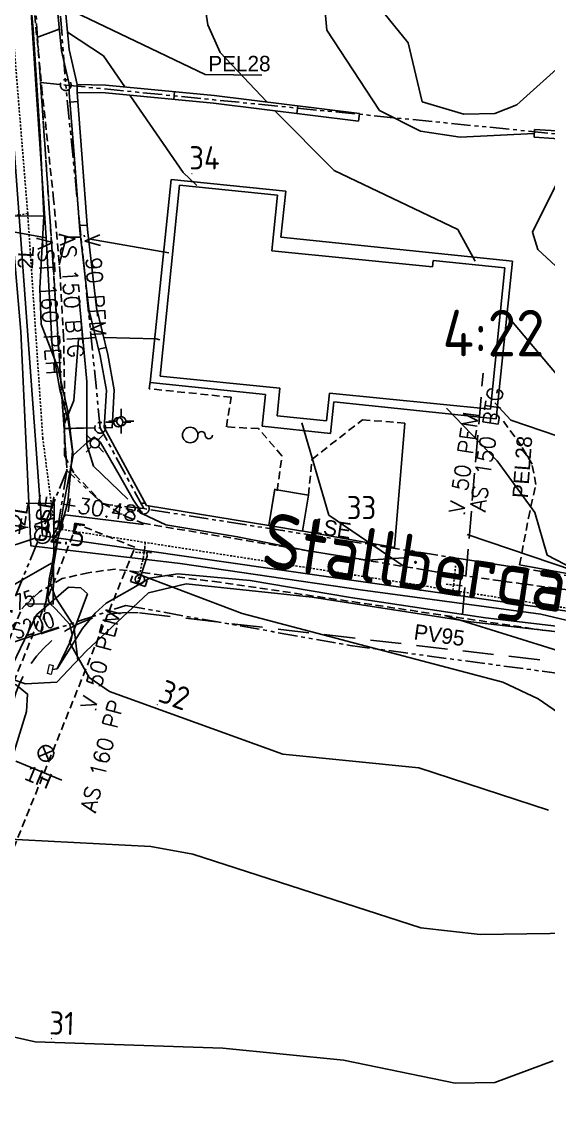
# Model space of a CAD drawing. Header units: metres. Extents: x 139929 to 143267, y 6401995 to 6404511.
# Drawn here: x 140496.2 to 140530.1, y 6402271 to 6402340.9 of the extents above; entities that cross this region are included whole.
import ezdxf
from ezdxf.enums import TextEntityAlignment as Align

# ---------------------------------------------------------------- set-up
doc = ezdxf.new("R2010")
doc.units = ezdxf.units.M
for name, pattern in [('DASHED', [0.75, 0.5, -0.25]), ('DASHED2', [3, 2, -1]), ('DGN Style 3', [2.464518, 1.76037, -0.704148]), ('HIDDEN2', [0.1875, 0.125, -0.0625]), ('PHANTOM', [2.5, 1.25, -0.25, 0.25, -0.25, 0.25, -0.25])]:
    doc.linetypes.add(name, pattern=pattern)
for name, color, linetype, lineweight in [('FAS_HAKPARENTES', 250, 'Continuous', 18), ('LM_GRÄNSPUNKT_TEXT_NY', 94, 'Continuous', 25), ('TE_INMATT_LAGE', 254, 'Continuous', 0)]:
    doc.layers.add(name, color=color, linetype=linetype, lineweight=lineweight)
for name, color, linetype in [('M-BEF-BELYSNINGSSTOLPE', 4, 'Continuous'), ('M-BEF-BYGGNAD', 3, 'Continuous'), ('M-BEF-BÄCK', 7, 'Continuous'), ('M-BEF-EL', 4, 'ELLEDNING'), ('M-BEF-EL-TEXT', 1, 'Continuous'), ('M-BEF-KÄLLA', 7, 'Continuous'), ('M-BEF-MUR', 4, 'Continuous'), ('M-BEF-NIVÅ', 4, 'Continuous'), ('M-BEF-NIVÅKURVA-PRIMÄR-0.5M', 12, 'Continuous'), ('M-BEF-NIVÅKURVA-PRIMÄR-1.0M', 12, 'Continuous'), ('M-BEF-STAKET', 4, 'STAKET'), ('M-BEF-TELE', 4, 'TELELEDNING'), ('M-BEF-TELE-INFO', 4, 'Continuous'), ('M-BEF-TELE-TEXT', 1, 'Continuous'), ('M-BEF-TRAPPA', 4, 'Continuous'), ('M-BEF-VA-INFO', 4, 'Continuous'), ('M-BEF-VA-S', 4, 'Continuous'), ('M-BEF-VA-TEXT', 1, 'Continuous'), ('M-BEF-VA-V', 4, 'HIDDEN2'), ('M-BEF-VÄGKANT', 1, 'DASHED'), ('M-FASTIGHETSBETECKNING', 3, 'Continuous'), ('M-GATUNAMN', 3, 'Continuous'), ('M-GR-FASTIGHETSGRÄNS', 3, 'PHANTOM'), ('M-GR-RÄTTIGHETSGRÄNS', 3, 'DASHED'), ('M-RH-VA-S', 4, 'Continuous'), ('M-RH-VA-TEXT', 4, 'Continuous'), ('M-RH-VA-V', 4, 'HIDDEN2')]:
    doc.layers.add(name, color=color, linetype=linetype)
doc.styles.add('ISO', font='iso.shx', dxfattribs={"height": 2.5})
doc.styles.add('ITALICC', font='italicc', dxfattribs={"oblique": 10})
doc.styles.add('ROMANS', font='romans')
doc.styles.add('SIMPLEX8', font='simplex.shx', dxfattribs={"width": 0.8})
doc.styles.add('Style-font38', font='font38.shx')
doc.linetypes.add('Bäck', pattern='A,5,[107,sma.shx,S=1,R=0,X=0,Y=0],5', length=10)
doc.linetypes.add('ELLEDNING', pattern='A,3,-0.5,["E",Standard,S=0.5,R=0,X=0,Y=-0.25],-0.5', length=4)
doc.linetypes.add('STAKET', pattern='A,7,[134,morastr.shx,S=0.8,R=0,X=0,Y=0],0.6,[134,morastr.shx,S=0.8,R=0,X=0,Y=0],1', length=8.6)
doc.linetypes.add('TELELEDNING', pattern='A,3,-0.5,["T",Standard,S=0.5,R=0,X=0,Y=-0.25],-0.5', length=4)

# ---------------------------------------------------------------- blocks, each defined once
blk = doc.blocks.new('osynlig cirkel')
blk.add_circle((0, 0), 0.005)
blk = doc.blocks.new('OSYNLIG')
blk.add_blockref('osynlig cirkel', (0, 0))
blk = doc.blocks.new('PRI_L_BELYS')
for points in [[(-0.212, 0.212, 0), (-0.566, 0.566, 0)], [(0.212, 0.212, 0), (0.566, 0.566, 0)], [(-0.212, -0.212, 0), (-0.566, -0.566, 0)], [(0.212, -0.212, 0), (0.566, -0.566, 0)]]:
    blk.add_polyline3d(points)
blk.add_circle((0, 0), 0.3)
blk = doc.blocks.new('PRI_NIVÅ_HÖJDPUNKT_ISM')
at = {"color": 7}
for p, q in [((-0.25, 0), (0.25, 0)), ((0, 0.25), (0, -0.25))]:
    blk.add_line(p, q, dxfattribs=at)
blk = doc.blocks.new('PRI_V_KÄLLA')
blk.add_circle((0, 0), 0.5)
for centre, start, end in [((0.733333, 0), 0, 179.999991), ((1.2, 0), 179.999991, 359.999955)]:
    blk.add_arc(centre, 0.233333, start, end)
blk = doc.blocks.new('OCT261', base_point=(108327.366, 6370837.691))
at = {"layer": 'TE_INMATT_LAGE', "color": 30, "linetype": 'Continuous', "lineweight": 13, "flags": 128}
blk.add_lwpolyline([(108327.667, 6370837.814), (108327.665, 6370837.562), (108327.065, 6370837.569), (108327.068, 6370837.821), (108327.667, 6370837.814)], dxfattribs=at)
blk = doc.blocks.new('BRUNN')
blk.add_circle((0, 0), 0.5)
blk = doc.blocks.new('PLUGG')
for p, q in [((0, 0.5), (0, -0.5)), ((0.4, 0.5), (0, 0.5)), ((0, -0.5), (0.4, -0.5))]:
    blk.add_line(p, q)
blk = doc.blocks.new('VENTIL')
blk.add_line((0, -0.55), (0, 0.55))
blk = doc.blocks.new('LIGGARPUNKT')
blk.add_circle((0, 0), 0.35)
at = {"layer": 'LM_GRÄNSPUNKT_TEXT_NY', "style": 'ITALICC', "oblique": 10}
blk.add_attdef('PUNKTBETECKNING', (0.5, -0.35), '', height=0.7, dxfattribs=at)
blk = doc.blocks.new('PRI_V_POLLARE')
blk.add_circle((0, 0), 0.2)
blk = doc.blocks.new('PRI_L_ALLM')
for points in [[(-0.3, 0, 0), (-0.8, 0, 0)], [(0.8, 0, 0), (0.3, 0, 0)]]:
    blk.add_polyline3d(points)
blk.add_circle((0, 0), 0.3)
blk = doc.blocks.new('PRI_LED_BELYS')
at = {"color": 0, "linetype": 'Continuous'}
for p, q in [((0, 0.5), (0, 1.33)), ((-0.5, 0), (-1.33, 0)), ((0.5, 0), (1.33, 0)), ((0, -0.5), (0, -1.33))]:
    blk.add_line(p, q, dxfattribs=at)
blk.add_circle((0, 0), 0.5, dxfattribs=at)
blk = doc.blocks.new('SPWDEF')
at = {"color": 0, "linetype": 'Continuous'}
for p, q in [((-1, 0), (1, 0)), ((0, -1), (0, 1))]:
    blk.add_line(p, q, dxfattribs=at)
blk.add_circle((0, 0), 0.2)
blk = doc.blocks.new('PRI_NIVÅ_HÖJDPKT')
at = {"color": 0, "linetype": 'Continuous', "lineweight": -3}
blk.add_circle((183, 184), 0.0005, dxfattribs=at)

msp = doc.modelspace()

# ---------------------------------------------------------------- linework, layer by layer
at = {"layer": 'FAS_HAKPARENTES', "lineweight": -3}
for p, q in [((140498.251, 6402309.81), (140496.451, 6402309.828)), ((140498.184, 6402303.31), (140498.251, 6402309.81)), ((140496.384, 6402303.329), (140498.184, 6402303.31))]:
    msp.add_line(p, q, dxfattribs=at)
at = {"layer": 'FAS_HAKPARENTES', "color": 1, "linetype": 'Continuous', "lineweight": -3}
for p, q in [((140498.251, 6402309.81), (140496.451, 6402309.828)), ((140498.184, 6402303.31), (140498.251, 6402309.81)), ((140496.384, 6402303.329), (140498.184, 6402303.31))]:
    msp.add_line(p, q, dxfattribs=at)
at = {"layer": 'M-BEF-BYGGNAD'}
for p, q in [((140504.435, 6402317.61), (140505.8, 6402330.721)), ((140505.09, 6402318.022), (140506.327, 6402330.339)), ((140505.09, 6402318.022), (140506.327, 6402330.339)), ((140505.8, 6402330.721), (140513.191, 6402329.952)), ((140506.327, 6402330.339), (140512.656, 6402329.704)), ((140506.327, 6402330.339), (140512.656, 6402329.704)), ((140512.656, 6402329.704), (140512.295, 6402326.112)), ((140512.656, 6402329.704), (140512.295, 6402326.112)), ((140513.191, 6402329.952), (140512.883, 6402326.994)), ((140512.883, 6402326.994), (140527.819, 6402325.439)), ((140512.295, 6402326.112), (140522.663, 6402325.071)), ((140512.295, 6402326.112), (140522.663, 6402325.071)), ((140522.663, 6402325.071), (140522.704, 6402325.479)), ((140522.663, 6402325.071), (140522.704, 6402325.479)), ((140522.704, 6402325.479), (140527.331, 6402325.014)), ((140522.704, 6402325.479), (140527.331, 6402325.014)), ((140527.819, 6402325.439), (140526.76, 6402315.265)), ((140527.331, 6402325.014), (140526.413, 6402315.881)), ((140527.331, 6402325.014), (140526.413, 6402315.881)), ((140512.811, 6402317.247), (140505.09, 6402318.022)), ((140512.811, 6402317.247), (140505.09, 6402318.022)), ((140511.89, 6402316.834), (140504.435, 6402317.61)), ((140512.631, 6402315.456), (140512.811, 6402317.247)), ((140512.631, 6402315.456), (140512.811, 6402317.247)), ((140511.677, 6402314.788), (140511.89, 6402316.834)), ((140516.005, 6402316.926), (140515.825, 6402315.135)), ((140516.005, 6402316.926), (140515.825, 6402315.135)), ((140526.413, 6402315.881), (140516.005, 6402316.926)), ((140526.413, 6402315.881), (140516.005, 6402316.926)), ((140516.3, 6402316.354), (140516.089, 6402314.329)), ((140526.76, 6402315.265), (140516.3, 6402316.354)), ((140515.825, 6402315.135), (140512.631, 6402315.456)), ((140515.825, 6402315.135), (140512.631, 6402315.456)), ((140516.089, 6402314.329), (140511.677, 6402314.788))]:
    msp.add_line(p, q, dxfattribs=at)
at = {"layer": 'M-BEF-BÄCK', "lineweight": -3}
for p, q in [((140499.843, 6402323.21), (140500.349, 6402317.668)), ((140500.349, 6402317.668), (140500.351, 6402313.603)), ((140500.351, 6402313.603), (140500.781, 6402312.204)), ((140500.781, 6402312.204), (140502.998, 6402310.089))]:
    msp.add_line(p, q, dxfattribs=at)
at = {"layer": 'M-BEF-BÄCK', "linetype": 'Bäck', "lineweight": -3}
for p, q in [((140499.843, 6402323.21, 33.053), (140500.349, 6402317.668, 32.698)), ((140500.349, 6402317.668, 32.698), (140500.351, 6402313.603, 32.513)), ((140500.351, 6402313.603, 32.513), (140500.781, 6402312.204, 32.371)), ((140500.781, 6402312.204, 32.371), (140502.998, 6402310.089, 32.158))]:
    msp.add_line(p, q, dxfattribs=at)
at = {"layer": 'M-BEF-EL', "flags": 128}
for points in [[(140496.506, 6402344.556), (140496.895, 6402340.407), (140497.349, 6402333.483), (140497.574, 6402328.367)], [(140492.569, 6402328.346), (140497.574, 6402328.367), (140497.329, 6402323.677), (140497.419, 6402321.37), (140498.488, 6402318.586), (140499.142, 6402315.76), (140499.47, 6402312.916), (140500.431, 6402313.789), (140500.842, 6402314.092), (140501.25, 6402313.733), (140502.455, 6402311.654), (140503.361, 6402310.014), (140503.959, 6402309.132), (140505.446, 6402308.433), (140510.09, 6402307.657), (140514.647, 6402306.757), (140518.445, 6402306.156), (140520.841, 6402306.309), (140521.416, 6402306.762)], [(140499.47, 6402312.916), (140498.913, 6402310.035), (140498.01, 6402304.631), (140498.338, 6402303.735), (140499.52, 6402301.9), (140499.768, 6402299.668)], [(140487.462, 6402301.62), (140490.59, 6402300.507), (140494.701, 6402298.751), (140496.399, 6402298.177), (140498.423, 6402298.284), (140500.305, 6402300.27), (140504.327, 6402304.035), (140506.77, 6402304.616), (140514.902, 6402303.757), (140525.138, 6402302.162), (140533.695, 6402301.185), (140540.125, 6402301.386), (140543.561, 6402301.803), (140550.352, 6402303.007), (140552.666, 6402304.124), (140556.489, 6402305.925), (140561.351, 6402308.415), (140565.011, 6402310.006), (140566.459, 6402311.607), (140574.881, 6402306.874), (140578.596, 6402304.374), (140584.706, 6402300.275), (140591.336, 6402296.575), (140601.763, 6402288.823), (140610.953, 6402282.02), (140618.053, 6402277.37), (140621.87, 6402274.252), (140625.536, 6402271.882), (140626.887, 6402272.655)], [(140487.725, 6402301.46), (140490.771, 6402300.238), (140495.828, 6402298.089), (140496.535, 6402297.512), (140496.471, 6402296.381), (140495.689, 6402293.87), (140494.465, 6402290.926), (140495.689, 6402293.87), (140496.471, 6402296.381), (140496.535, 6402297.512), (140495.828, 6402298.089), (140490.771, 6402300.238), (140487.725, 6402301.46), (140486.783, 6402301.809)]]:
    msp.add_lwpolyline(points, dxfattribs=at)
at = {"layer": 'M-BEF-EL-TEXT', "linetype": 'Continuous'}
for p, q in [((140497.292, 6402293.94), (140497.268, 6402293.895)), ((140497.321, 6402293.982), (140497.292, 6402293.94)), ((140497.356, 6402294.023), (140497.321, 6402293.982)), ((140497.392, 6402294.06), (140497.356, 6402294.023)), ((140497.435, 6402294.091), (140497.392, 6402294.06)), ((140497.479, 6402294.118), (140497.435, 6402294.091)), ((140497.525, 6402294.142), (140497.479, 6402294.118)), ((140497.574, 6402294.158), (140497.525, 6402294.142)), ((140497.72, 6402293.682), (140497.525, 6402294.142)), ((140497.625, 6402294.171), (140497.574, 6402294.158)), ((140497.677, 6402294.18), (140497.625, 6402294.171)), ((140497.728, 6402294.181), (140497.677, 6402294.18)), ((140497.781, 6402294.177), (140497.728, 6402294.181)), ((140497.832, 6402294.169), (140497.781, 6402294.177)), ((140497.881, 6402294.155), (140497.832, 6402294.169)), ((140497.933, 6402294.134), (140497.881, 6402294.155)), ((140497.978, 6402294.11), (140497.933, 6402294.134)), ((140498.021, 6402294.08), (140497.978, 6402294.11)), ((140498.061, 6402294.046), (140498.021, 6402294.08)), ((140498.098, 6402294.01), (140498.061, 6402294.046)), ((140498.129, 6402293.967), (140498.098, 6402294.01)), ((140498.157, 6402293.923), (140498.129, 6402293.967)), ((140497.224, 6402293.743), (140497.221, 6402293.69)), ((140497.221, 6402293.69), (140497.221, 6402293.638)), ((140497.221, 6402293.638), (140497.23, 6402293.586)), ((140497.233, 6402293.794), (140497.224, 6402293.743)), ((140497.23, 6402293.586), (140497.243, 6402293.536)), ((140497.246, 6402293.843), (140497.233, 6402293.794)), ((140497.243, 6402293.536), (140497.26, 6402293.486)), ((140497.268, 6402293.895), (140497.246, 6402293.843)), ((140497.26, 6402293.486), (140498.18, 6402293.877)), ((140497.26, 6402293.486), (140497.283, 6402293.441)), ((140497.283, 6402293.441), (140497.311, 6402293.396)), ((140497.311, 6402293.396), (140497.342, 6402293.353)), ((140497.342, 6402293.353), (140497.379, 6402293.317)), ((140497.379, 6402293.317), (140497.419, 6402293.283)), ((140497.419, 6402293.283), (140497.462, 6402293.253)), ((140497.462, 6402293.253), (140497.507, 6402293.229)), ((140497.72, 6402293.682), (140498.18, 6402293.877)), ((140497.72, 6402293.682), (140497.915, 6402293.221)), ((140497.915, 6402293.221), (140497.961, 6402293.245)), ((140497.961, 6402293.245), (140498.005, 6402293.272)), ((140498.005, 6402293.272), (140498.048, 6402293.303)), ((140498.048, 6402293.303), (140498.084, 6402293.34)), ((140498.084, 6402293.34), (140498.119, 6402293.381)), ((140498.119, 6402293.381), (140498.148, 6402293.423)), ((140498.148, 6402293.423), (140498.172, 6402293.468)), ((140498.18, 6402293.877), (140498.157, 6402293.923)), ((140498.172, 6402293.468), (140498.193, 6402293.52)), ((140498.197, 6402293.828), (140498.18, 6402293.877)), ((140498.193, 6402293.52), (140498.207, 6402293.569)), ((140498.21, 6402293.777), (140498.197, 6402293.828)), ((140498.207, 6402293.569), (140498.216, 6402293.62)), ((140498.219, 6402293.725), (140498.21, 6402293.777)), ((140498.216, 6402293.62), (140498.219, 6402293.673)), ((140498.219, 6402293.673), (140498.219, 6402293.725)), ((140495.782, 6402293.188), (140498.737, 6402291.96)), ((140497.507, 6402293.229), (140497.559, 6402293.208)), ((140497.559, 6402293.208), (140497.608, 6402293.194)), ((140497.608, 6402293.194), (140497.659, 6402293.186)), ((140497.659, 6402293.186), (140497.712, 6402293.182)), ((140497.712, 6402293.182), (140497.763, 6402293.183)), ((140497.763, 6402293.183), (140497.815, 6402293.192)), ((140497.815, 6402293.192), (140497.866, 6402293.205)), ((140497.866, 6402293.205), (140497.915, 6402293.221))]:
    msp.add_line(p, q, dxfattribs=at)
at = {"layer": 'M-BEF-MUR', "lineweight": -3}
for p, q in [((140498.714, 6402339.017), (140498.323, 6402343.158)), ((140498.822, 6402343.191), (140499.209, 6402339.097)), ((140499.233, 6402336.778), (140498.714, 6402339.017)), ((140499.209, 6402339.097), (140499.734, 6402336.831)), ((140499.225, 6402336.316), (140499.233, 6402336.778)), ((140499.734, 6402336.831), (140499.725, 6402336.331)), ((140499.725, 6402336.331), (140499.734, 6402336.831)), ((140499.734, 6402336.831), (140501.59, 6402336.797)), ((140501.59, 6402336.797), (140508.584, 6402336.138)), ((140499.538, 6402332.31), (140499.225, 6402336.316)), ((140499.725, 6402336.331), (140500.037, 6402332.349)), ((140501.561, 6402336.297), (140499.725, 6402336.331)), ((140508.53, 6402335.64), (140501.561, 6402336.297)), ((140505.965, 6402335.882), (140506.012, 6402336.38)), ((140508.584, 6402336.138), (140517.944, 6402334.976)), ((140499.771, 6402335.746), (140499.272, 6402335.708)), ((140517.882, 6402334.479), (140508.53, 6402335.64)), ((140513.913, 6402334.972), (140513.974, 6402335.468)), ((140517.944, 6402334.976), (140517.882, 6402334.479)), ((140529.212, 6402333.447), (140529.245, 6402333.945)), ((140529.245, 6402333.945), (140532.542, 6402333.726)), ((140532.507, 6402333.228), (140529.212, 6402333.447)), ((140499.911, 6402327.429), (140499.538, 6402332.31)), ((140500.037, 6402332.349), (140500.409, 6402327.476)), ((140500.386, 6402327.771), (140499.888, 6402327.733)), ((140500.479, 6402322.342), (140499.911, 6402327.429)), ((140500.409, 6402327.476), (140500.972, 6402322.43)), ((140501.217, 6402319.322), (140500.479, 6402322.342)), ((140500.972, 6402322.43), (140501.706, 6402319.427)), ((140501.596, 6402319.879), (140501.109, 6402319.76)), ((140501.629, 6402317.099), (140501.217, 6402319.322)), ((140501.706, 6402319.427), (140502.131, 6402317.13)), ((140501.484, 6402314.713), (140501.629, 6402317.099)), ((140502.131, 6402317.13), (140501.983, 6402314.683)), ((140520.876, 6402314.987), (140520.207, 6402306.961)), ((140501.983, 6402314.683), (140501.484, 6402314.713)), ((140504.198, 6402309.675), (140501.484, 6402314.713)), ((140512.495, 6402310.761), (140512.096, 6402308.375)), ((140514.273, 6402308.011), (140514.662, 6402310.343)), ((140512.096, 6402308.375), (140504.198, 6402309.675)), ((140520.207, 6402306.961), (140514.217, 6402308.033))]:
    msp.add_line(p, q, dxfattribs=at)
at = {"layer": 'M-BEF-MUR'}
for p, q in [((140498.714, 6402339.017), (140498.323, 6402343.158)), ((140498.822, 6402343.191), (140499.209, 6402339.097)), ((140499.233, 6402336.778), (140498.714, 6402339.017)), ((140499.209, 6402339.097), (140499.734, 6402336.831)), ((140499.225, 6402336.316), (140499.233, 6402336.778)), ((140499.725, 6402336.331), (140499.734, 6402336.831)), ((140499.734, 6402336.831), (140499.725, 6402336.331)), ((140499.734, 6402336.831), (140501.59, 6402336.797)), ((140501.59, 6402336.797), (140508.584, 6402336.138)), ((140499.538, 6402332.31), (140499.225, 6402336.316)), ((140501.561, 6402336.297), (140499.725, 6402336.331)), ((140499.725, 6402336.331), (140500.037, 6402332.349)), ((140508.53, 6402335.64), (140501.561, 6402336.297)), ((140505.965, 6402335.882), (140506.012, 6402336.38)), ((140508.584, 6402336.138), (140517.944, 6402334.976)), ((140499.771, 6402335.746), (140499.272, 6402335.708)), ((140517.882, 6402334.479), (140508.53, 6402335.64)), ((140513.913, 6402334.972), (140513.974, 6402335.468)), ((140517.944, 6402334.976), (140517.882, 6402334.479)), ((140529.212, 6402333.447), (140529.245, 6402333.945)), ((140529.245, 6402333.945), (140532.542, 6402333.726)), ((140532.507, 6402333.228), (140529.212, 6402333.447)), ((140499.911, 6402327.429), (140499.538, 6402332.31)), ((140500.037, 6402332.349), (140500.409, 6402327.476)), ((140500.386, 6402327.771), (140499.888, 6402327.733)), ((140500.479, 6402322.342), (140499.911, 6402327.429)), ((140500.409, 6402327.476), (140500.972, 6402322.43)), ((140501.217, 6402319.322), (140500.479, 6402322.342)), ((140500.972, 6402322.43), (140501.706, 6402319.427)), ((140501.596, 6402319.879), (140501.109, 6402319.76)), ((140501.629, 6402317.099), (140501.217, 6402319.322)), ((140501.706, 6402319.427), (140502.131, 6402317.13)), ((140501.484, 6402314.713), (140501.629, 6402317.099)), ((140502.131, 6402317.13), (140501.983, 6402314.683)), ((140501.983, 6402314.683), (140501.484, 6402314.713))]:
    msp.add_line(p, q, dxfattribs=at)
at = {"layer": 'M-BEF-NIVÅKURVA-PRIMÄR-0.5M', "linetype": 'Continuous', "lineweight": -3}
for p, q in [((140514.896, 6402350.815, 35.5), (140515.851, 6402340.344, 35.5)), ((140507.535, 6402345.01, 34.5), (140508.156, 6402340.68, 34.5)), ((140508.156, 6402340.68, 34.5), (140508.971, 6402338.901, 34.5)), ((140515.851, 6402340.344, 35.5), (140519.243, 6402335.165, 35.5)), ((140508.971, 6402338.901, 34.5), (140511.969, 6402335.718, 34.5)), ((140512.49, 6402335.149, 34.5), (140516.321, 6402331.297, 34.5)), ((140519.243, 6402335.165, 35.5), (140521.888, 6402333.833, 35.5)), ((140521.888, 6402333.833, 35.5), (140524.441, 6402333.437, 35.5)), ((140524.441, 6402333.437, 35.5), (140529.227, 6402333.674, 35.5)), ((140531.441, 6402331.988, 35.5), (140529.108, 6402327.317, 35.5)), ((140516.321, 6402331.297, 34.5), (140524.298, 6402327.488, 34.5)), ((140498.58, 6402325.203, 33.5), (140499.019, 6402326.994, 33.5)), ((140499.019, 6402326.994, 33.5), (140499.961, 6402326.985, 33.5)), ((140500.474, 6402326.891, 33.5), (140505.64, 6402325.981, 33.5)), ((140524.298, 6402327.488, 34.5), (140525.407, 6402325.438, 34.5)), ((140529.108, 6402327.317, 35.5), (140529.465, 6402326.201, 35.5)), ((140529.465, 6402326.201, 35.5), (140532.447, 6402323.416, 35.5)), ((140527.311, 6402322.134, 34.5), (140531.109, 6402317.62, 34.5)), ((140523.568, 6402315.947, 33.5), (140526.837, 6402312.561, 33.5)), ((140526.837, 6402312.561, 33.5), (140529.254, 6402309.228, 33.5)), ((140529.254, 6402309.228, 33.5), (140530.055, 6402306.471, 33.5)), ((140530.055, 6402306.471, 33.5), (140532.535, 6402305.187, 33.5)), ((140503.104, 6402305.453, 32.5), (140510.376, 6402302.702, 32.5)), ((140510.376, 6402302.702, 32.5), (140527.204, 6402298.275, 32.5)), ((140527.204, 6402298.275, 32.5), (140529.475, 6402297.198, 32.5)), ((140529.475, 6402297.198, 32.5), (140536.403, 6402292.438, 32.5)), ((140493.011, 6402288.267, 31.5), (140504.493, 6402287.663, 31.5)), ((140504.493, 6402287.663, 31.5), (140507.188, 6402287.186, 31.5)), ((140507.188, 6402287.186, 31.5), (140521.906, 6402282.418, 31.5)), ((140521.906, 6402282.418, 31.5), (140525.726, 6402281.995, 31.5)), ((140525.726, 6402281.995, 31.5), (140533.736, 6402282.116, 31.5))]:
    msp.add_line(p, q, dxfattribs=at)
at = {"layer": 'M-BEF-NIVÅKURVA-PRIMÄR-1.0M', "linetype": 'Continuous', "lineweight": -3}
for p, q in [((140518.445, 6402342.788, 36), (140521.101, 6402339.538, 36)), ((140497.137, 6402339.883, 34), (140498.583, 6402340.414, 34)), ((140499.103, 6402340.22, 34), (140501.434, 6402338.683, 34)), ((140521.101, 6402339.538, 36), (140522.001, 6402335.718, 36)), ((140501.434, 6402338.683, 34), (140502.803, 6402336.682, 34)), ((140528.098, 6402335.524, 36), (140531.301, 6402338.413, 36)), ((140503.127, 6402336.15, 34), (140506.578, 6402331.152, 34)), ((140522.001, 6402335.718, 36), (140524.684, 6402334.933, 36)), ((140526.691, 6402334.973, 36), (140528.098, 6402335.524, 36)), ((140524.684, 6402334.933, 36), (140526.691, 6402334.973, 36)), ((140506.578, 6402331.152, 34), (140507.459, 6402330.318, 34)), ((140499.823, 6402320.402, 33), (140500.923, 6402320.522, 33)), ((140501.441, 6402320.51, 33), (140504.837, 6402320.43, 33)), ((140499.525, 6402316.447, 33), (140499.823, 6402320.402, 33)), ((140504.837, 6402320.43, 33), (140505.062, 6402320.36, 33)), ((140498.925, 6402314.959, 33), (140499.525, 6402316.447, 33)), ((140526.678, 6402316.293, 34), (140527.718, 6402315.184, 34)), ((140514.225, 6402315.02, 33), (140515.975, 6402309.042, 33)), ((140527.718, 6402315.184, 34), (140532.244, 6402313.635, 34)), ((140515.975, 6402309.042, 33), (140520.827, 6402305.736, 33)), ((140497.105, 6402302.62, 32), (140499.171, 6402304.408, 32)), ((140499.171, 6402304.408, 32), (140499.974, 6402304.359, 32)), ((140500.397, 6402303.983, 32), (140499.243, 6402300.852, 32)), ((140499.974, 6402304.359, 32), (140500.397, 6402303.983, 32)), ((140494.055, 6402296.273, 32), (140497.105, 6402302.62, 32)), ((140523.485, 6402302.573, 33), (140532.385, 6402299.791, 33)), ((140499.243, 6402300.852, 32), (140500.506, 6402298.567, 32)), ((140500.506, 6402298.567, 32), (140501.814, 6402297.681, 32)), ((140501.814, 6402297.681, 32), (140513.014, 6402293.625, 32)), ((140513.014, 6402293.625, 32), (140521.776, 6402292.739, 32)), ((140521.776, 6402292.739, 32), (140530.142, 6402290.014, 32)), ((140489.196, 6402276.796, 31), (140497.021, 6402275.074, 31)), ((140497.021, 6402275.074, 31), (140509.143, 6402274.649, 31)), ((140509.143, 6402274.649, 31), (140516.925, 6402273.894, 31)), ((140516.925, 6402273.894, 31), (140524.115, 6402272.392, 31)), ((140526.679, 6402272.438, 31), (140530.447, 6402273.832, 31)), ((140524.115, 6402272.392, 31), (140526.679, 6402272.438, 31))]:
    msp.add_line(p, q, dxfattribs=at)
at = {"layer": 'M-BEF-STAKET', "lineweight": -3}
msp.add_line((140531.453, 6402305.27), (140528.284, 6402305.856), dxfattribs=at)
at = {"layer": 'M-BEF-STAKET', "color": 1, "linetype": 'STAKET', "lineweight": -3}
msp.add_line((140531.453, 6402305.27), (140528.284, 6402305.856), dxfattribs=at)
at = {"layer": 'M-BEF-TELE', "linetype": 'Continuous'}
for p, q in [((140496.7, 6402342.688), (140497.105, 6402336.194)), ((140497.105, 6402336.194), (140497.727, 6402326.954)), ((140497.727, 6402326.954), (140493.219, 6402327.773)), ((140497.727, 6402326.954), (140498.131, 6402319.958)), ((140498.131, 6402319.958), (140498.619, 6402317.151)), ((140498.619, 6402317.151), (140499.148, 6402315.188)), ((140499.148, 6402315.188), (140499.441, 6402313.183)), ((140499.129, 6402309.887), (140499.441, 6402313.183)), ((140499.129, 6402309.887), (140498.395, 6402307.214)), ((140498.395, 6402307.214), (140497.933, 6402304.923)), ((140504.401, 6402304.977), (140506.232, 6402305.265)), ((140506.232, 6402305.265), (140510.896, 6402304.828)), ((140497.933, 6402304.923), (140497.838, 6402303.803)), ((140503.29, 6402304.33), (140504.401, 6402304.977)), ((140510.896, 6402304.828), (140517.37, 6402303.733)), ((140497.838, 6402303.803), (140497.935, 6402303.386)), ((140501.612, 6402303.368), (140503.29, 6402304.33)), ((140517.37, 6402303.733), (140526.087, 6402302.417)), ((140497.935, 6402303.386), (140498.365, 6402302.983)), ((140500.903, 6402302.721), (140501.612, 6402303.368)), ((140498.365, 6402302.983), (140499.255, 6402301.988)), ((140500.075, 6402301.749), (140500.903, 6402302.721)), ((140526.087, 6402302.417), (140533.565, 6402301.559)), ((140498.45, 6402299.136), (140500.075, 6402301.749)), ((140499.255, 6402301.988), (140499.416, 6402301.332)), ((140499.343, 6402300.997), (140498.45, 6402299.136)), ((140499.416, 6402301.332), (140499.343, 6402300.997)), ((140498.45, 6402299.136), (140498.13, 6402299.09))]:
    msp.add_line(p, q, dxfattribs=at)
at = {"layer": 'M-BEF-TELE-INFO', "linetype": 'DGN Style 3'}
msp.add_line((140524.605, 6402302.64), (140525.922, 6402318.206), dxfattribs=at)
at = {"layer": 'M-BEF-TELE-TEXT', "linetype": 'Continuous'}
for p, q in [((140507.99, 6402337.486), (140497.228, 6402342.647)), ((140511.656, 6402337.448), (140507.99, 6402337.486)), ((140532.302, 6402305.29), (140524.904, 6402307.807)), ((140485.261, 6402298.634), (140498.076, 6402305.945))]:
    msp.add_line(p, q, dxfattribs=at)
at = {"layer": 'M-BEF-TRAPPA', "lineweight": -3}
for p, q in [((140512.485, 6402310.706), (140512.096, 6402308.374)), ((140514.662, 6402310.343), (140512.485, 6402310.706)), ((140514.273, 6402308.011), (140514.662, 6402310.343)), ((140512.096, 6402308.374), (140514.273, 6402308.011))]:
    msp.add_line(p, q, dxfattribs=at)
at = {"layer": 'M-BEF-VA-INFO'}
for p, q in [((140498.951, 6402309.075), (140498.123, 6402307.663)), ((140504.025, 6402308.451), (140498.951, 6402309.075))]:
    msp.add_line(p, q, dxfattribs=at)
at = {"layer": 'M-BEF-VA-S'}
for points in [[(140535.278, 6402301.329, 0), (140529.651, 6402302.658, 0), (140518.022, 6402304.239, 0), (140506.375, 6402305.943, 0), (140496.751, 6402307.075, 0), (140496.102, 6402320.911, 0), (140495.479, 6402328.16, 0), (140494.15, 6402344.759, 0), (140492.1, 6402356.587, 0), (140490.415, 6402364.582, 0), (140489.675, 6402368.537, 0), (140483.104, 6402396.489, 0), (140477.242, 6402419.495, 0), (140474.953, 6402429.831, 0), (140470.374, 6402450.515, 0), (140467.872, 6402462.181, 0), (140465.176, 6402473.892, 0), (140462.256, 6402485.551, 0), (140459.925, 6402494.567, 0), (140460.016, 6402496.701, 0)], [(140494.695, 6402345.951, 0), (140494.918, 6402342.915, 0), (140494.987, 6402341.983, 0), (140495.969, 6402328.593, 0), (140497.5, 6402307.725, 0)], [(140497.15, 6402326.951, 0), (140497.157, 6402326.851, 0)], [(140497.5, 6402307.725, 0), (140524.348, 6402303.863, 0), (140543.743, 6402301.074, 0)], [(140503.657, 6402304.609, 0), (140503.777, 6402304.913, 0), (140503.858, 6402305.207, 0), (140504.253, 6402306.415, 0), (140504.236, 6402306.612, 0), (140504.403, 6402306.732, 0)], [(140524.348, 6402303.863, 0), (140524.573, 6402305.724, 0)]]:
    msp.add_polyline3d(points, dxfattribs=at)
at = {"layer": 'M-BEF-VA-TEXT'}
for points in [[(140497.15, 6402326.951, 0), (140497.157, 6402326.851, 0)], [(140498.587, 6402327.204, 0), (140498.594, 6402327.105, 0)], [(140500.194, 6402327.12, 0), (140500.2, 6402327.02, 0)], [(140498.607, 6402309.351, 0), (140498.706, 6402309.337, 0)], [(140526.033, 6402309.248, 0), (140526.048, 6402309.347, 0)], [(140524.7, 6402309.114, 0), (140524.715, 6402309.213, 0)], [(140521.864, 6402304.221, 0), (140521.964, 6402304.22, 0)], [(140500.912, 6402296.467, 0), (140500.938, 6402296.564, 0)], [(140500.889, 6402289.829, 0), (140500.914, 6402289.925, 0)]]:
    msp.add_polyline3d(points, dxfattribs=at)
at = {"layer": 'M-BEF-VA-V'}
for points in [[(140490.848, 6402367.846, 0), (140495.415, 6402345.666, 0), (140495.233, 6402343.141, 0), (140495.493, 6402341.438, 0), (140496.544, 6402328.506, 0), (140497.514, 6402314.038, 0), (140498.27, 6402308.205, 0), (140523.979, 6402304.197, 0), (140533.48, 6402302.718, 0), (140538.662, 6402301.986, 0), (140543.708, 6402302.406, 0), (140550.305, 6402304.424, 0), (140565.139, 6402311.558, 0), (140573.332, 6402307.047, 0), (140590.143, 6402296.055, 0), (140613.056, 6402279.846, 0), (140626.85, 6402271.456, 0)], [(140496.544, 6402328.506, 0), (140495.97, 6402328.413, 0), (140493.112, 6402328.246, 0)], [(140504.131, 6402307.291, 0), (140504.097, 6402306.941, 0), (140504.048, 6402306.642, 0), (140504.016, 6402306.383, 0), (140503.62, 6402304.612, 0)], [(140523.979, 6402304.197, 0), (140524.017, 6402304.546, 0), (140524.154, 6402305.784, 0)]]:
    msp.add_polyline3d(points, dxfattribs=at)
at = {"layer": 'M-BEF-VÄGKANT', "lineweight": -3}
for p, q in [((140497.485, 6402336.313), (140496.785, 6402343.483)), ((140498.214, 6402329.449), (140497.485, 6402336.313)), ((140498.633, 6402324.588), (140498.214, 6402329.449)), ((140498.862, 6402320.561), (140498.633, 6402324.588)), ((140498.929, 6402316.479), (140498.862, 6402320.561)), ((140504.386, 6402317.204), (140504.447, 6402317.658)), ((140509.674, 6402316.662), (140504.386, 6402317.204)), ((140498.919, 6402312.892), (140498.929, 6402316.479)), ((140509.365, 6402314.745), (140509.674, 6402316.662)), ((140514.885, 6402312.654), (140518.145, 6402315.21)), ((140518.145, 6402315.21), (140520.876, 6402314.987)), ((140528.409, 6402313.501), (140527.162, 6402315.214)), ((140511.431, 6402314.633), (140509.365, 6402314.745)), ((140512.948, 6402312.879), (140511.431, 6402314.633)), ((140498.919, 6402312.892), (140499.569, 6402311.693)), ((140512.635, 6402310.624), (140512.948, 6402312.879)), ((140529.087, 6402312.34), (140528.409, 6402313.501)), ((140514.662, 6402310.344), (140514.885, 6402312.654)), ((140529.321, 6402311.031), (140529.087, 6402312.34)), ((140499.569, 6402311.693), (140501.401, 6402309.81)), ((140528.849, 6402308.873), (140529.321, 6402311.031)), ((140501.401, 6402309.81), (140503.952, 6402309.251)), ((140528.284, 6402305.856), (140528.849, 6402308.873)), ((140500.435, 6402305.338), (140498.769, 6402304.955)), ((140502.177, 6402305.57), (140500.435, 6402305.338)), ((140508.915, 6402304.72), (140502.177, 6402305.57)), ((140498.769, 6402304.955), (140497.302, 6402304.103)), ((140517.956, 6402303.402), (140508.915, 6402304.72)), ((140497.302, 6402304.103), (140496.167, 6402303.015)), ((140496.167, 6402303.015), (140496.934, 6402303.856)), ((140496.167, 6402303.015), (140496.934, 6402303.856)), ((140529.869, 6402301.615), (140517.956, 6402303.402)), ((140494.463, 6402298.887), (140496.167, 6402303.015)), ((140494.463, 6402298.887), (140496.167, 6402303.015)), ((140533.53, 6402301.286), (140529.869, 6402301.615))]:
    msp.add_line(p, q, dxfattribs=at)
at = {"layer": 'M-BEF-VÄGKANT'}
for p, q in [((140497.485, 6402336.313), (140496.785, 6402343.483)), ((140498.214, 6402329.449), (140497.485, 6402336.313)), ((140498.633, 6402324.588), (140498.214, 6402329.449)), ((140498.862, 6402320.561), (140498.633, 6402324.588)), ((140498.929, 6402316.479), (140498.862, 6402320.561)), ((140498.919, 6402312.892), (140498.929, 6402316.479)), ((140498.919, 6402312.892), (140499.569, 6402311.693)), ((140499.569, 6402311.693), (140501.401, 6402309.81)), ((140501.401, 6402309.81), (140502.896, 6402308.958)), ((140502.896, 6402308.958), (140503.971, 6402308.529)), ((140503.971, 6402308.529), (140512.752, 6402307.063)), ((140512.752, 6402307.063), (140522.85, 6402305.403)), ((140500.435, 6402305.338), (140498.769, 6402304.955)), ((140502.177, 6402305.57), (140500.435, 6402305.338)), ((140508.915, 6402304.72), (140502.177, 6402305.57)), ((140522.85, 6402305.403), (140528.655, 6402304.592)), ((140498.769, 6402304.955), (140497.302, 6402304.103)), ((140517.956, 6402303.402), (140508.915, 6402304.72)), ((140528.655, 6402304.592), (140534.054, 6402303.897)), ((140497.302, 6402304.103), (140496.167, 6402303.015)), ((140496.167, 6402303.015), (140496.934, 6402303.856)), ((140529.869, 6402301.615), (140517.956, 6402303.402)), ((140494.463, 6402298.887), (140496.167, 6402303.015)), ((140533.53, 6402301.286), (140529.869, 6402301.615))]:
    msp.add_line(p, q, dxfattribs=at)
at = {"layer": 'M-GR-FASTIGHETSGRÄNS'}
for p, q in [((140497.723, 6402353.707), (140499, 6402336.804)), ((140497.723, 6402353.707), (140499, 6402336.804)), ((140496.782, 6402345.771), (140497.379, 6402336.966)), ((140496.782, 6402345.771), (140499.076, 6402311.939)), ((140497.379, 6402336.966), (140499, 6402336.804)), ((140497.379, 6402336.966), (140499.076, 6402311.939)), ((140497.379, 6402336.966), (140499, 6402336.804)), ((140499, 6402336.804), (140549.881, 6402331.741)), ((140501.222, 6402314.692), (140499, 6402336.804)), ((140501.222, 6402314.692), (140499, 6402336.804)), ((140499, 6402336.804), (140549.881, 6402331.741)), ((140504.029, 6402309.473), (140501.222, 6402314.692)), ((140504.029, 6402309.473), (140501.222, 6402314.692)), ((140499.076, 6402311.931), (140447.75, 6402186.778)), ((140499.076, 6402311.939), (140462.748, 6402223.351)), ((140499.076, 6402311.939), (140497.39, 6402301.385)), ((140501.422, 6402309.755), (140499.076, 6402311.939)), ((140504.029, 6402309.473), (140501.422, 6402309.755)), ((140535.35, 6402304.521), (140504.029, 6402309.473)), ((140535.35, 6402304.521), (140504.029, 6402309.473)), ((140497.39, 6402301.385), (140502.867, 6402303.224)), ((140502.867, 6402303.224), (140517.356, 6402300.64)), ((140517.356, 6402300.64), (140532.221, 6402298.654))]:
    msp.add_line(p, q, dxfattribs=at)
at = {"layer": 'M-GR-RÄTTIGHETSGRÄNS', "lineweight": -3}
for p, q in [((140498.893, 6402314.642), (140501.222, 6402314.692)), ((140499.743, 6402308.473), (140465.163, 6402222.519)), ((140503.454, 6402306.98), (140499.743, 6402308.473)), ((140469.043, 6402221.447), (140503.454, 6402306.98))]:
    msp.add_line(p, q, dxfattribs=at)
at = {"layer": 'M-GR-RÄTTIGHETSGRÄNS', "color": 1, "linetype": 'DASHED2', "lineweight": -3}
for p, q in [((140498.893, 6402314.642), (140501.222, 6402314.692)), ((140503.758, 6402302.749), (140537.27, 6402298.806))]:
    msp.add_line(p, q, dxfattribs=at)
msp.add_arc((140503.098, 6402295.031), 7.747, 85.7028, 165.90647, dxfattribs=at)
at = {"layer": 'M-RH-VA-S'}
msp.add_line((140490.147, 6402305.3), (140497.025, 6402307.568), dxfattribs=at)
at = {"layer": 'M-RH-VA-TEXT'}
msp.add_line((140495.625, 6402300.85), (140498.559, 6402301.818), dxfattribs=at)
at = {"layer": 'M-RH-VA-V', "ltscale": 10, "flags": 128}
msp.add_lwpolyline([(140498.185, 6402308.86), (140489.383, 6402305.838), (140479.162, 6402283.828), (140439.093, 6402285.525)], dxfattribs=at)

# ---------------------------------------------------------------- block references
at = {"layer": 'M-BEF-BELYSNINGSSTOLPE', "color": 1, "linetype": 'Continuous', "lineweight": -3, "xscale": 0.6, "yscale": 0.6, "zscale": 0.6}
msp.add_blockref('PRI_LED_BELYS', (140502.583, 6402315.109), dxfattribs=at)
at = {"layer": 'M-BEF-BELYSNINGSSTOLPE'}
msp.add_blockref('PRI_L_ALLM', (140502.39, 6402315.048), dxfattribs=at)
at = {"layer": 'M-BEF-BELYSNINGSSTOLPE', "lineweight": -3}
msp.add_blockref('PRI_L_BELYS', (140500.878, 6402313.693), dxfattribs=at)
at = {"layer": 'M-BEF-KÄLLA', "lineweight": -3}
msp.add_blockref('PRI_V_KÄLLA', (140507.029, 6402314.221), dxfattribs=at)
at = {"layer": 'M-BEF-KÄLLA', "color": 1, "linetype": 'Continuous', "lineweight": -3}
msp.add_blockref('PRI_V_KÄLLA', (140507.029, 6402314.221), dxfattribs=at)
at = {"layer": 'M-BEF-NIVÅ', "xscale": 0.4999999999999999, "yscale": 0.4999999999999999, "zscale": 0.4999999999999999, "rotation": 351.7470004636036}
msp.add_blockref('SPWDEF', (140496.072, 6402308.337), dxfattribs=at)
at = {"layer": 'M-BEF-NIVÅ', "lineweight": -3, "rotation": 351.7470004636036}
msp.add_blockref('PRI_NIVÅ_HÖJDPUNKT_ISM', (140496.072, 6402308.337), dxfattribs=at)
at = {"layer": 'M-BEF-NIVÅKURVA-PRIMÄR-1.0M', "color": 1, "linetype": 'Continuous', "lineweight": -3, "xscale": 0.001, "yscale": 0.001, "zscale": 0.001}
for p in [(140506.97, 6402330.908, 34), (140517.133, 6402308.339, 33), (140504.721, 6402296.643, 32), (140497.906, 6402275.099, 31)]:
    msp.add_blockref('PRI_NIVÅ_HÖJDPKT', p, dxfattribs=at)
at = {"layer": 'M-BEF-TELE', "color": 30, "linetype": 'Continuous', "lineweight": 13, "rotation": 258.1113419999999}
msp.add_blockref('OCT261', (140498.003, 6402299.097), dxfattribs=at)
at = {"layer": 'M-BEF-VA-S'}
msp.add_blockref('BRUNN', (140497.5, 6402307.725), dxfattribs=at)
at = {"layer": 'M-BEF-VA-S', "rotation": 72.0285003413622}
msp.add_blockref('PLUGG', (140503.657, 6402304.609), dxfattribs=at)
at = {"layer": 'M-BEF-VA-S', "xscale": 0.6000000000000001, "yscale": 0.6000000000000001, "zscale": 0.6000000000000001}
msp.add_blockref('BRUNN', (140503.777, 6402304.913), dxfattribs=at)
at = {"layer": 'M-BEF-VA-V'}
for p, rotation in [((140504.048, 6402306.642), 268.5327807336456), ((140524.017, 6402304.546), 84.30239530263717)]:
    msp.add_blockref('VENTIL', p, dxfattribs=dict(at, rotation=rotation))
at = {"layer": 'M-FASTIGHETSBETECKNING', "lineweight": -3}
msp.add_blockref('OSYNLIG', (140526.601, 6402319.301), dxfattribs=at)
at = {"layer": 'M-GATUNAMN', "lineweight": -3, "xscale": 10, "yscale": 10, "zscale": 10}
msp.add_blockref('OSYNLIG', (140521.563, 6402306.012), dxfattribs=at)
at = {"layer": 'M-GATUNAMN', "color": 1, "linetype": 'Continuous', "lineweight": -3, "xscale": 0.01, "yscale": 0.01, "zscale": 0.01}
msp.add_blockref('PRI_V_POLLARE', (140521.563, 6402306.012), dxfattribs=at)
at = {"layer": 'M-GR-FASTIGHETSGRÄNS'}
for p in [(140499, 6402336.804), (140501.222, 6402314.692), (140504.029, 6402309.473)]:
    msp.add_blockref('LIGGARPUNKT', p, dxfattribs=at)

# ---------------------------------------------------------------- texts
at = {"layer": 'M-BEF-EL-TEXT', "linetype": 'Continuous'}
for s, rotation, p in [('2L', 87.13759, (140497.182, 6402324.898)), ('1SE', 80.25636, (140498.165, 6402307.74)), ('2L', 80.7274, (140496.678, 6402308.26)), ('1SE', 351.38435, (140514.782, 6402307.609)), ('1H', 337.55724, (140496.153, 6402291.734))]:
    msp.add_text(s, height=1, rotation=rotation, dxfattribs=at).set_placement(p, align=Align.BOTTOM_LEFT)
at = {"layer": 'M-BEF-NIVÅ', "style": 'ISO'}
msp.add_text('32.5', height=1.5, rotation=351.74701, dxfattribs=at).set_placement((140497.06, 6402308.183), align=Align.MIDDLE_LEFT)
at = {"layer": 'M-BEF-NIVÅKURVA-PRIMÄR-1.0M', "style": 'ISO'}
for s, p in [('34', (140506.97, 6402330.908, 34)), ('33', (140517.133, 6402308.339, 33))]:
    msp.add_text(s, height=1.5, dxfattribs=at).set_placement(p, align=Align.BOTTOM_LEFT)
for s, rotation, p in [('32', 339.54299, (140504.721, 6402296.643)), ('31', 358.10999, (140497.906, 6402275.099))]:
    msp.add_text(s, height=1.5, rotation=rotation, dxfattribs=at).set_placement(p, align=Align.BOTTOM_LEFT)
at = {"layer": 'M-BEF-TELE-TEXT', "linetype": 'Continuous', "style": 'Style-font38'}
msp.add_text('PEL28', height=1, dxfattribs=at).set_placement((140508.198, 6402337.69))
at = {"layer": 'M-BEF-TELE-TEXT', "linetype": 'DGN Style 3', "style": 'Style-font38'}
msp.add_text('PEL28', height=1, rotation=85.75263, dxfattribs=at).set_placement((140527.81, 6402310.191), align=Align.TOP_LEFT)
at = {"layer": 'M-BEF-TELE-TEXT', "linetype": 'Continuous', "style": 'Style-font38'}
msp.add_text('PV95', height=1, rotation=352.00503, dxfattribs=at).set_placement((140521.552, 6402302.036), align=Align.TOP_LEFT)
at = {"layer": 'M-BEF-VA-TEXT', "style": 'ROMANS'}
for s, rotation, p in [('AST 160 PEH ', 273.93915, (140497.15, 6402326.951)), ('AS 150 BTG ', 274.112, (140498.587, 6402327.204)), ('V 90 PEM ', 273.69318, (140500.194, 6402327.12)), ('AS 150 BTG ', 81.37896, (140526.033, 6402309.248)), ('V 50 PEM ', 81.61938, (140524.7, 6402309.114)), ('+30.48', 351.87389, (140498.607, 6402309.351)), ('V 50 PEM ', 75.44582, (140500.912, 6402296.467)), ('AS 160 PP ', 75.30008, (140500.889, 6402289.829))]:
    msp.add_text(s, height=1, rotation=rotation, dxfattribs=at).set_placement(p)
at = {"layer": 'M-FASTIGHETSBETECKNING', "lineweight": -3, "style": 'ISO'}
msp.add_text('4:22', height=3, dxfattribs=at).set_placement((140526.601, 6402319.301), align=Align.CENTER)
at = {"layer": 'M-GATUNAMN', "lineweight": -3, "style": 'ISO'}
for rotation in [351.63409, 351.04556]:
    msp.add_text('Stallberga', height=3.5, rotation=rotation, dxfattribs=at).set_placement((140521.563, 6402306.012), align=Align.MIDDLE_CENTER)
at = {"layer": 'M-RH-VA-TEXT', "style": 'SIMPLEX8', "width": 0.8}
for s, p in [('V75', (140495.228, 6402302.674)), ('S200', (140495.765, 6402301.046))]:
    msp.add_text(s, height=1, rotation=18.25214, dxfattribs=at).set_placement(p)

doc.saveas('drawing.dxf')
